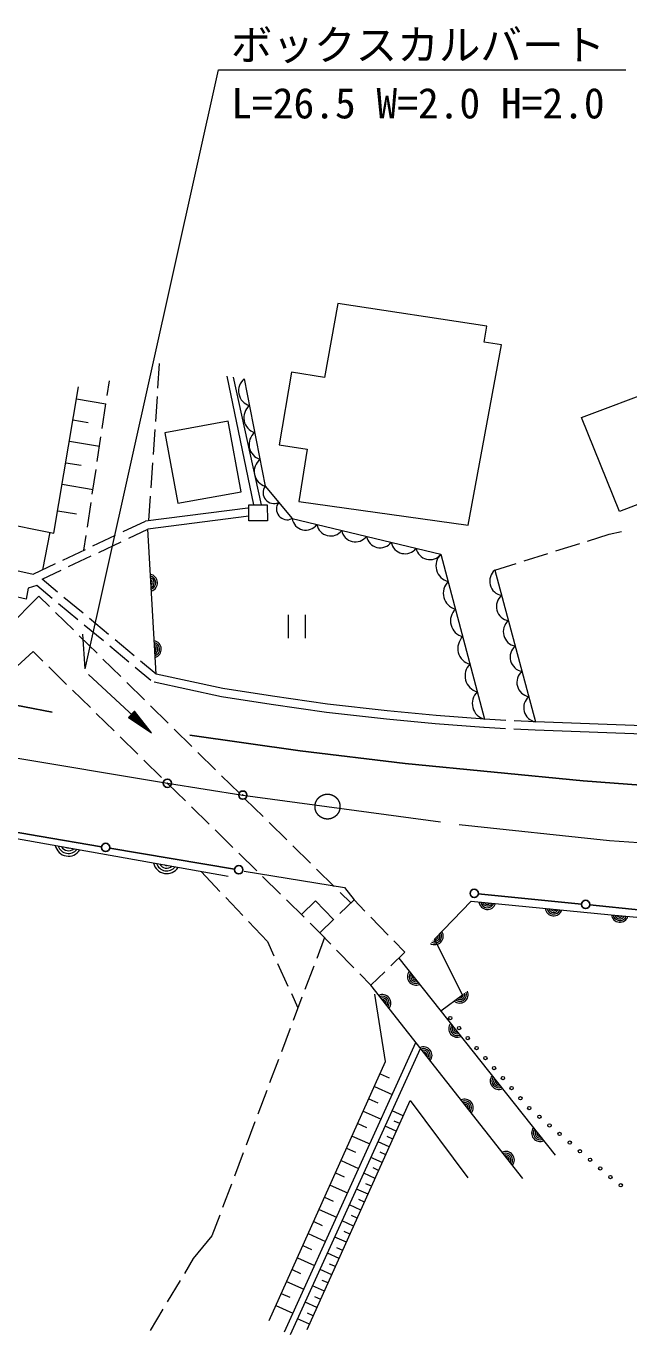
# Model space of a CAD drawing. Units: millimetres, scale not verified. Extents: x 40000 to 680000, y 20000 to 380000.
# Drawn here: x 347943 to 384181, y 259149 to 337631 of the extents above; entities that cross this region are included whole.
import ezdxf
from ezdxf.enums import TextEntityAlignment as Align

# ---------------------------------------------------------------- set-up
doc = ezdxf.new("R2010")
doc.units = ezdxf.units.MM
doc.header["$LTSCALE"] = 1000
doc.header["$PDMODE"] = 32
doc.header["$PDSIZE"] = 500
doc.linetypes.add('CHAIN', pattern=[18.5, 12, -1.5, 3.5, -1.5])
for name, color, linetype, lineweight in [('M-BMK', 2, 'CHAIN', 13), ('M-STR-HTXT', 7, 'Continuous', 13), ('M-STR-STRC', 7, 'Continuous', 25), ('M-WORK', 1, 'Continuous', 13)]:
    doc.layers.add(name, color=color, linetype=linetype, lineweight=lineweight)
doc.layers.add('M-OTRS', color=6, linetype='Continuous')
doc.styles.add('ＭＳ ゴシック', font='')
doc.styles.get('ＭＳ ゴシック').set_extended_font_data('MS Gothic')

msp = doc.modelspace()

# ---------------------------------------------------------------- linework, layer by layer
at = {"layer": 'M-BMK'}
for p, q in [((346726, 293755), (356436, 292127)), ((356436, 292127), (360972, 291408)), ((360972, 291408), (373979, 289652)), ((373979, 289652), (383011, 288693)), ((383011, 288693), (392974, 287974))]:
    msp.add_line(p, q, dxfattribs=at)
msp.add_circle((366062, 290721), 750, dxfattribs=at)
at = {"layer": 'M-OTRS'}
for p in [(356436, 292127), (360972, 291408)]:
    msp.add_point(p, dxfattribs=at)
at = {"layer": 'M-STR-HTXT'}
msp.add_line((351500, 299000), (351348, 301083), dxfattribs=at)
msp.add_lwpolyline([(351500, 299000), (359500, 335000), (384000, 335000)], dxfattribs=at)
at = {"layer": 'M-STR-STRC'}
for p, q in [((336014, 299033), (349501, 296395)), ((357780, 295023), (364414, 294078)), ((364414, 294078), (370727, 293318)), ((370727, 293318), (381437, 292279)), ((381437, 292279), (394344, 291280)), ((344730, 289643), (348726, 288935)), ((348726, 288935), (352480, 288306)), ((352973, 288224), (360481, 286965)), ((375128, 285482), (381333, 284863)), ((381830, 284813), (384932, 284503))]:
    msp.add_line(p, q, dxfattribs=at)
for centre in [(352727, 288265), (360728, 286924), (374880, 285507), (381581, 284838)]:
    msp.add_circle(centre, 250, dxfattribs=at)
at = {"layer": 'M-WORK'}
for p, q in [((366686, 320957), (365872, 316517)), ((375639, 319592), (366686, 320957)), ((375473, 318633), (375639, 319592)), ((374526, 307645), (376515, 318467)), ((376515, 318467), (375473, 318633)), ((381331, 314101), (393107, 318550)), ((355947, 317345), (355847, 315870)), ((352817, 315424), (352949, 316306)), ((361639, 308854), (360023, 316597)), ((360396, 316526), (362065, 308857)), ((363903, 316826), (363165, 312464)), ((365872, 316517), (363903, 316826)), ((349617, 307163), (351096, 315955)), ((350974, 315230), (352743, 314932)), ((352519, 313446), (352742, 314929)), ((355813, 315372), (355712, 313875)), ((350761, 313961), (351667, 313808)), ((383607, 308462), (381331, 314101)), ((355678, 313376), (355576, 311880)), ((360095, 313883), (356291, 313193)), ((356291, 313193), (357061, 308954)), ((360864, 309644), (360095, 313883)), ((350547, 312692), (352360, 312387)), ((352222, 311468), (352445, 312951)), ((363165, 312464), (364831, 312212)), ((394769, 312725), (383607, 308462)), ((364831, 312212), (364331, 309054)), ((327408, 311524), (349617, 307163)), ((350329, 311391), (351257, 311235)), ((351924, 309490), (352147, 310974)), ((355543, 311381), (355441, 309884)), ((350110, 310091), (351968, 309779)), ((328602, 309228), (348362, 304687)), ((355407, 309385), (355308, 307911)), ((357061, 308954), (360864, 309644)), ((349843, 308503), (350977, 308313)), ((351627, 307513), (351850, 308996)), ((361269, 308667), (355115, 307886)), ((361327, 308852), (362440, 308860)), ((361334, 307897), (361327, 308852)), ((362440, 308860), (362447, 307905)), ((364331, 309054), (374526, 307645)), ((347951, 303181), (327420, 308003)), ((353772, 307250), (355115, 307886)), ((361332, 308171), (355257, 307400)), ((362447, 307905), (361334, 307897)), ((349371, 307212), (348928, 304955)), ((351420, 306136), (351552, 307018)), ((351964, 306394), (353320, 307036)), ((354113, 306859), (355257, 307400)), ((355756, 298689), (355257, 307400)), ((381702, 306684), (382990, 307088)), ((382990, 307088), (383746, 307248)), ((350157, 305537), (351512, 306180)), ((352306, 306002), (353661, 306644)), ((379794, 306085), (381225, 306534)), ((348362, 304687), (349705, 305323)), ((350498, 305146), (351854, 305788)), ((376120, 304933), (377408, 305337)), ((377885, 305487), (379316, 305936)), ((348903, 304390), (350047, 304932)), ((376120, 304933), (378572, 295810)), ((348075, 303856), (347951, 303181)), ((348583, 304006), (348075, 303856)), ((349511, 303234), (348583, 304006)), ((349831, 303618), (348903, 304390)), ((348715, 303378), (346854, 301486)), ((348715, 303378), (349357, 302747)), ((351368, 302339), (350215, 303298)), ((349713, 302396), (350783, 301344)), ((351049, 301955), (349895, 302914)), ((363697, 302239), (363697, 300839)), ((364747, 300839), (364747, 302239)), ((352586, 300675), (351433, 301635)), ((352906, 301060), (351753, 302019)), ((351139, 300994), (352209, 299942)), ((354443, 299781), (353290, 300740)), ((346932, 298714), (348362, 300045)), ((348951, 299467), (348362, 300045)), ((354124, 299396), (352970, 300356)), ((350379, 298067), (349308, 299117)), ((352565, 299591), (353635, 298539)), ((355436, 298304), (354508, 299076)), ((355756, 298689), (354828, 299461)), ((351699, 298669), (355478, 295153)), ((359772, 297813), (355756, 298689)), ((351807, 296667), (350736, 297717)), ((353991, 298189), (355061, 297137)), ((359682, 297321), (355649, 298200)), ((362756, 297360), (359772, 297813)), ((355417, 296786), (356486, 295735)), ((362683, 296865), (359682, 297321)), ((365996, 296384), (362683, 296865)), ((366060, 296880), (362756, 297360)), ((369656, 296481), (366060, 296880)), ((353235, 295267), (352164, 296317)), ((354454, 296458), (354103, 296081)), ((354103, 296081), (355478, 295153)), ((354108, 296086), (354143, 296054)), ((354142, 296123), (354410, 295874)), ((354176, 296159), (354677, 295693)), ((354211, 296196), (354944, 295513)), ((354245, 296232), (355211, 295333)), ((354313, 296306), (355279, 295406)), ((354347, 296342), (355080, 295660)), ((354381, 296379), (354881, 295913)), ((354415, 296415), (354683, 296166)), ((354449, 296452), (354484, 296420)), ((355478, 295153), (354454, 296458)), ((369604, 295983), (365996, 296384)), ((372543, 295689), (369604, 295983)), ((372587, 296188), (369656, 296481)), ((375499, 295970), (372587, 296188)), ((376786, 295903), (375499, 295970)), ((356843, 295384), (357912, 294332)), ((375462, 295471), (372543, 295689)), ((376760, 295404), (375473, 295471)), ((378546, 295311), (377259, 295378)), ((378572, 295810), (377285, 295877)), ((385564, 295053), (378554, 295311)), ((385578, 295553), (378572, 295810)), ((354663, 293867), (353592, 294917)), ((358269, 293981), (359338, 292930)), ((356091, 292467), (355020, 293517)), ((357519, 291066), (356448, 292116)), ((359695, 292579), (360764, 291527)), ((331235, 291657), (360094, 286531)), ((361121, 291177), (362190, 290125)), ((358948, 289666), (357876, 290716)), ((362547, 289774), (363616, 288722)), ((360376, 288266), (359305, 289316)), ((363972, 288372), (365042, 287320)), ((361804, 286866), (360733, 287916)), ((358467, 286820), (359598, 285626)), ((361047, 286845), (367094, 285859)), ((363232, 285466), (362161, 286516)), ((365398, 286969), (366468, 285918)), ((367094, 285859), (367658, 285121)), ((359942, 285263), (360973, 284173)), ((364660, 284066), (363589, 285116)), ((364490, 284232), (365346, 285054)), ((365346, 285054), (366430, 283934)), ((367658, 285121), (366812, 284303)), ((366824, 285567), (367466, 284936)), ((368315, 284441), (367658, 285121)), ((361317, 283810), (362448, 282617)), ((365606, 283138), (365017, 283716)), ((366452, 283956), (365606, 283138)), ((369705, 283003), (368663, 284082)), ((362448, 282617), (362845, 281754)), ((365882, 282848), (365411, 281599)), ((365606, 283138), (366264, 282458)), ((370710, 281963), (370053, 282644)), ((366611, 282098), (367654, 281020)), ((369864, 281146), (370710, 281963)), ((363053, 281300), (363680, 279937)), ((365234, 281131), (364704, 279728)), ((370358, 281604), (379758, 269772)), ((368001, 280660), (368659, 279980)), ((368659, 279980), (369505, 280798)), ((363889, 279483), (364286, 278620)), ((377800, 268374), (368659, 279980)), ((369554, 275394), (368908, 279447)), ((364528, 279260), (363998, 277857)), ((363821, 277389), (363291, 275986)), ((363473, 259154), (371374, 276533)), ((363115, 275518), (362585, 274115)), ((363837, 258989), (371652, 276179)), ((362554, 259829), (369554, 275394)), ((368884, 273904), (369959, 273421)), ((369223, 274656), (369760, 274414)), ((362408, 273647), (361879, 272244)), ((368548, 273156), (369082, 272916)), ((364840, 259295), (371027, 273049)), ((368212, 272408), (369280, 271927)), ((370617, 272137), (369951, 272436)), ((371027, 273049), (374490, 268413)), ((361702, 271776), (361172, 270373)), ((367877, 271664), (368408, 271425)), ((370407, 271671), (370074, 271820)), ((367543, 270920), (368605, 270443)), ((370197, 271205), (369528, 271506)), ((369986, 270736), (369652, 270886)), ((367210, 270181), (367738, 269943)), ((369776, 270267), (369102, 270570)), ((360995, 269905), (360466, 268502)), ((366877, 269441), (367934, 268966)), ((369352, 269325), (368675, 269629)), ((369564, 269796), (369227, 269947)), ((366547, 268706), (367072, 268470)), ((368925, 268377), (368245, 268683)), ((369138, 268851), (368800, 269003)), ((360289, 268034), (359759, 266631)), ((366216, 267971), (367267, 267498)), ((368497, 267424), (367812, 267732)), ((368711, 267901), (368371, 268054)), ((365887, 267240), (366409, 267005)), ((368281, 266945), (367939, 267099)), ((359583, 266163), (359111, 264914)), ((365558, 266508), (366603, 266039)), ((368065, 266466), (367377, 266776)), ((367849, 265984), (367505, 266139)), ((365231, 265781), (365751, 265548)), ((367632, 265503), (366940, 265814)), ((359111, 264914), (357992, 263555)), ((364904, 265054), (365943, 264587)), ((367196, 264534), (366501, 264847)), ((367414, 265018), (367068, 265174)), ((364579, 264331), (365096, 264099)), ((366758, 263560), (366059, 263875)), ((366977, 264047), (366629, 264203)), ((357992, 263555), (357456, 262660)), ((364254, 263608), (365287, 263144)), ((366538, 263070), (366188, 263228)), ((357199, 262231), (356428, 260945)), ((363607, 262170), (364634, 261709)), ((363931, 262889), (364444, 262658)), ((366318, 262581), (365614, 262897)), ((366096, 262088), (365744, 262246)), ((363286, 261456), (363797, 261226)), ((365875, 261596), (365167, 261914)), ((362965, 260741), (363986, 260281)), ((365429, 260606), (364718, 260926)), ((365652, 261101), (365298, 261260)), ((356172, 260516), (355401, 259229)), ((364981, 259610), (364266, 259932)), ((365205, 260108), (364850, 260268))]:
    msp.add_line(p, q, dxfattribs=at)
for points in [[(361062, 316428), (362323, 309981), (363930, 308027), (372881, 305896), (375499, 295970)], [(372872, 278439), (374169, 279405), (372499, 282762), (374702, 285035), (383116, 284216), (389989, 283603), (401977, 282884), (409117, 282617), (417722, 282511), (428831, 282617), (441752, 283203), (449744, 283656)]]:
    msp.add_lwpolyline(points, dxfattribs=at)
for centre in [(373444, 278013), (373971, 277410), (374498, 276808), (375024, 276206), (375551, 275604), (376078, 275002), (376604, 274400), (377131, 273798), (377658, 273195), (378189, 272598), (378799, 272080), (379408, 271562), (380018, 271044), (380628, 270526), (381238, 270008), (381847, 269491), (382457, 268973), (383067, 268455), (383695, 267962)]:
    msp.add_circle(centre, 100, dxfattribs=at)
for centre, radius, start, end in [((361636, 315704), 924, 128.39243, 253.74137), ((361951, 314092), 924, 128.39243, 253.74137), ((362266, 312480), 924, 128.39243, 253.74137), ((362581, 310868), 924, 128.39243, 253.74137), ((362840, 309588), 650, 142.78856, 296.10157), ((363644, 308611), 650, 142.78856, 296.10157), ((364754, 308179), 838, 190.39344, 322.82156), ((366246, 307823), 838, 190.39344, 322.82156), ((367738, 307468), 838, 190.39344, 322.82156), ((369230, 307113), 838, 190.39344, 322.82156), ((370722, 306758), 838, 190.39344, 322.82156), ((372213, 306403), 838, 190.39344, 322.82156), ((373565, 305192), 982, 134.16584, 255.3866), ((355329, 304173), 512, 285.95725, 80.59648), ((355329, 304173), 410, 289.20254, 77.35118), ((376682, 304268), 870, 130.19738, 259.88847), ((355329, 304173), 308, 294.73699, 71.81674), ((355329, 304173), 205, 306.56025, 59.99347), ((374002, 303538), 982, 134.16584, 255.3866), ((377090, 302748), 870, 130.19738, 259.88847), ((374438, 301883), 982, 134.16584, 255.3866), ((377499, 301228), 870, 130.19738, 259.88847), ((355558, 300180), 512, 285.95725, 80.59648), ((374874, 300229), 982, 134.16584, 255.3866), ((355558, 300180), 410, 289.20254, 77.35118), ((355558, 300180), 308, 294.73699, 71.81674), ((355558, 300180), 205, 306.56025, 59.99347), ((377907, 299707), 870, 130.19738, 259.88847), ((375311, 298574), 982, 134.16584, 255.3866), ((378316, 298187), 870, 130.19738, 259.88847), ((375747, 296920), 982, 134.16584, 255.3866), ((378725, 296666), 870, 130.19738, 259.88847), ((350490, 288554), 812, 192.54753, 327.3078), ((350490, 288554), 650, 198.66332, 321.19201), ((350490, 288554), 488, 209.796, 310.05932), ((350490, 288554), 325, 243.98529, 275.87003), ((356397, 287505), 812, 192.54753, 327.3078), ((356397, 287505), 650, 198.66332, 321.19201), ((356397, 287505), 488, 209.796, 310.05932), ((356397, 287505), 325, 243.98529, 275.87003), ((375677, 285053), 512, 187.11951, 341.75874), ((375677, 285053), 410, 190.36481, 338.51345), ((375677, 285053), 308, 195.89925, 332.979), ((375677, 285053), 205, 207.72251, 321.15574), ((379658, 284666), 512, 187.11951, 341.75874), ((379658, 284666), 410, 190.36481, 338.51345), ((379658, 284666), 308, 195.89925, 332.979), ((379658, 284666), 205, 207.72251, 321.15574), ((383639, 284282), 512, 187.58609, 342.22532), ((383639, 284282), 410, 190.83138, 338.98002), ((383639, 284282), 308, 196.36583, 333.44558), ((383639, 284282), 205, 208.18909, 321.62231), ((372512, 282936), 512, 238.58976, 33.229), ((372512, 282936), 410, 241.83506, 29.9837), ((372512, 282936), 308, 247.36951, 24.44925), ((372512, 282936), 205, 259.19277, 12.62599), ((371379, 280499), 512, 141.14797, 295.7872), ((371379, 280499), 410, 144.39326, 292.5419), ((371379, 280499), 308, 149.92771, 287.00745), ((371379, 280499), 205, 161.75097, 275.18419), ((369359, 278910), 512, 320.90273, 115.54197), ((374008, 279425), 512, 229.36599, 24.00523), ((374008, 279425), 410, 232.61129, 20.75993), ((374008, 279425), 308, 238.14574, 15.22548), ((374008, 279425), 205, 249.969, 3.40222), ((369359, 278910), 410, 324.14803, 112.29667), ((369359, 278910), 308, 329.68248, 106.76222), ((369359, 278910), 205, 341.50574, 94.93896), ((373867, 277368), 512, 141.14797, 295.7872), ((373867, 277368), 410, 144.39326, 292.5419), ((373867, 277368), 308, 149.92771, 287.00745), ((373867, 277368), 205, 161.75097, 275.18419), ((371834, 275767), 512, 320.90273, 115.54197), ((371834, 275767), 410, 324.14803, 112.29667), ((371834, 275767), 308, 329.68248, 106.76222), ((371834, 275767), 205, 341.50574, 94.93896), ((376355, 274236), 512, 141.14797, 295.7872), ((376355, 274236), 410, 144.39326, 292.5419), ((376355, 274236), 308, 149.92771, 287.00745), ((376355, 274236), 205, 161.75097, 275.18419), ((374308, 272625), 512, 320.90273, 115.54197), ((374308, 272625), 410, 324.14803, 112.29667), ((374308, 272625), 308, 329.68248, 106.76222), ((374308, 272625), 205, 341.50574, 94.93896), ((378844, 271104), 512, 141.14797, 295.7872), ((378844, 271104), 410, 144.39326, 292.5419), ((378844, 271104), 308, 149.92771, 287.00745), ((378844, 271104), 205, 161.75097, 275.18419), ((376783, 269483), 512, 320.90273, 115.54197), ((376783, 269483), 410, 324.14803, 112.29667), ((376783, 269483), 308, 329.68248, 106.76222), ((376783, 269483), 205, 341.50574, 94.93896)]:
    msp.add_arc(centre, radius, start, end, dxfattribs=at)

# ---------------------------------------------------------------- texts
at = {"layer": 'M-STR-HTXT', "style": 'ＭＳ ゴシック'}
for s, p in [('ボックスカルバート', (371500, 336500)), ('L=26.5 W=2.0 H=2.0', (371500, 333000))]:
    msp.add_text(s, height=1833, dxfattribs=at).set_placement(p, align=Align.MIDDLE_CENTER)

doc.saveas('drawing.dxf')
